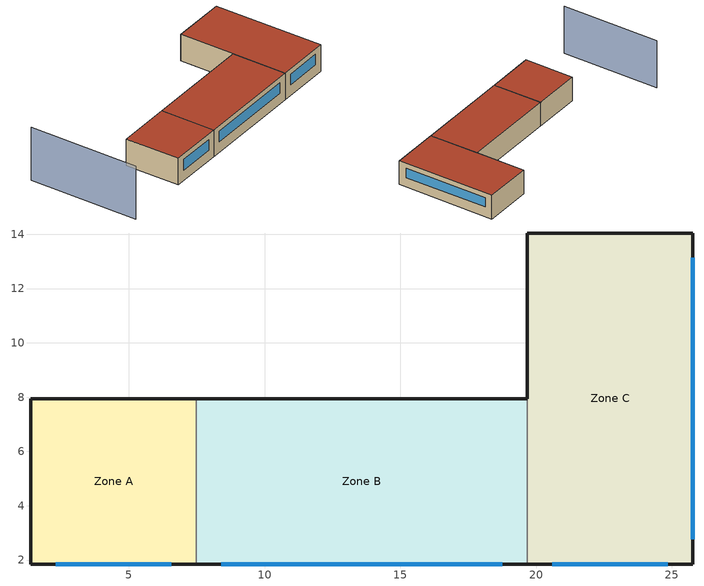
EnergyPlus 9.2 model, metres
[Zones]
Zone A
 floor ground (Heavy Floor): 7.48,7.95 7.48,1.85 1.39,1.85 1.39,7.95 z0
 wall outside (Light Exterior Wall): 7.48,7.95 1.39,7.95 1.39,1.85 7.48,1.85 z0:3.05
 wall to Zone B (Light Partitions): 7.48,1.85 7.48,7.95 z0:3.05
 window (Double Pane Window): 2.3,1.85 6.57,1.85 z1.22:2.44
 roof outside (Light Roof/Ceiling): 1.39,7.95 1.39,1.85 7.48,1.85 7.48,7.95 z3.05
Zone B
 floor ground (Heavy Floor): 19.67,7.95 19.67,1.85 7.48,1.85 7.48,7.95 z0
 wall outside (Light Exterior Wall): 7.48,1.85 19.67,1.85 / 19.67,7.95 7.48,7.95 z0:3.05
 wall to Zone C (Light Partitions): 19.67,1.85 19.67,7.95 z0:3.05
 window (Double Pane Window): 8.4,1.85 18.76,1.85 z1.22:2.44
 roof outside (Light Roof/Ceiling): 7.48,7.95 7.48,1.85 19.67,1.85 19.67,7.95 z3.05
Zone C
 floor ground (Heavy Floor): 25.77,14.05 25.77,1.85 19.67,1.85 19.67,14.05 z0
 wall outside (Light Exterior Wall): 19.67,1.85 25.77,1.85 25.77,14.05 19.67,14.05 19.67,7.95 z0:3.05
 window (Double Pane Window): 20.59,1.85 24.85,1.85 / 25.77,2.77 25.77,13.13 z1.22:2.44
 roof outside (Light Roof/Ceiling): 19.67,14.05 19.67,1.85 25.77,1.85 25.77,14.05 z3.05
shading: -5.93,1.85 -5.93,14.05 z0:6.1
[Building]
Exercise 1: North Axis {deg}=0; Terrain=Suburbs; Loads Convergence Tolerance Value=0.04; Temperature Convergence Tolerance Value {deltaC}=0.4; Solar Distribution=FullInteriorAndExterior; Maximum Number of Warmup Days=25; Minimum Number of Warmup Days=6
[Site:Location]
Chicago IL: Latitude {deg}=41.98; Longitude {deg}=-87.92; Time Zone {hr}=-6; Elevation {m}=201
[Site:GroundTemperature:BuildingSurface]
19.527, 19.502, 19.536, 19.598, 20.002, 21.64, 22.225, 22.375, 21.449, 20.121, 19.802, 19.633
[Construction]
Light Exterior Wall: F08 Metal surface, I02 50mm insulation board, F04 Wall air space resistance, G01a 19mm gypsum board
Light Roof/Ceiling: M11 100mm lightweight concrete, F05 Ceiling air space resistance, F16 Acoustic tile
Light Partitions: G01a 19mm gypsum board, F04 Wall air space resistance, G01a 19mm gypsum board
Heavy Floor: M15 200mm heavyweight concrete
Double Pane Window: CLEAR 3MM, AIR 6MM, CLEAR 3MM
[Material]
Name | Roughness | Thickness {m} | Conductivity {W/m-K} | Density {kg/m3} | Specific Heat {J/kg-K}
F08 Metal surface | Smooth | 0.0008 | 45.28 | 7824 | 500
I02 50mm insulation board | MediumRough | 0.0508 | 0.03 | 43 | 1210
G01a 19mm gypsum board | MediumSmooth | 0.019 | 0.16 | 800 | 1090
M11 100mm lightweight concrete | MediumRough | 0.1016 | 0.53 | 1280 | 840
F16 Acoustic tile | MediumSmooth | 0.0191 | 0.06 | 368 | 590
M15 200mm heavyweight concrete | MediumRough | 0.2032 | 1.95 | 2240 | 900
[Material:AirGap]
Name | Thermal Resistance {m2-K/W}
F04 Wall air space resistance | 0.15
F05 Ceiling air space resistance | 0.18
[WindowMaterial:Glazing]
CLEAR 3MM: Optical Data Type=SpectralAverage; Thickness {m}=0.003; Solar Transmittance at Normal Incidence=0.837; Front Side Solar Reflectance at Normal Incidence=0.075; Back Side Solar Reflectance at Normal Incidence=0.075; Visible Transmittance at Normal Incidence=0.898; Front Side Visible Reflectance at Normal Incidence=0.081; Back Side Visible Reflectance at Normal Incidence=0.081; Infrared Transmittance at Normal Incidence=0; Front Side Infrared Hemispherical Emissivity=0.84; Back Side Infrared Hemispherical Emissivity=0.84; Conductivity {W/m-K}=0.9
[WindowMaterial:Gas]
AIR 6MM: Gas Type=Air; Thickness {m}=0.0063
[Exterior:Lights]
Outdoor Lighting: Schedule=Always On; Design Level {W}=800; Control Option=ScheduleNameOnly
[Zone] Multiplier=1
Zone A; Zone B; Zone C
[ElectricEquipment] Schedule=Equipment Schedule; Design Level Calculation Method=EquipmentLevel; Design Level {W}=400; Fraction Latent=0; Fraction Radiant=0.5; Fraction Lost=0
Name | Zone or ZoneList
Zone A Elec Equipment | Zone A
Zone B Elec Equipment | Zone B
Zone C Elec Equipment | Zone C
[Lights] Schedule=Lighting Schedule; Design Level Calculation Method=LightingLevel; Lighting Level {W}=600; Fraction Radiant=0.7; Fraction Visible=0.2; Fraction Replaceable=1; Return Air Fraction Calculated from Plenum Temperature=No
Name | Zone or ZoneList
Zone A Lights | Zone A
Zone B Lights | Zone B
Zone C Lights | Zone C
[People] Number of People Schedule=Occupancy Schedule; Number of People Calculation Method=People; Fraction Radiant=0.3; Sensible Heat Fraction=autocalculate; Activity Level Schedule=Activity Schedule; Enable ASHRAE 55 Comfort Warnings=No; Mean Radiant Temperature Calculation Type=ZoneAveraged
Name | Zone or ZoneList | Number of People
Zone A People | Zone A | 2
Zone B People | Zone B | 4
Zone C People | Zone C | 4
[ZoneInfiltration:DesignFlowRate] Schedule=Always On; Design Flow Rate Calculation Method=AirChanges/Hour; Air Changes per Hour {1/hr}=0.3; Constant Term Coefficient=1
Name | Zone or ZoneList
Zone A Infiltration | Zone A
Zone B Infiltration | Zone B
Zone C Infiltration | Zone C
[ZoneControl:Thermostat] Control Type Schedule=Zone Control Type Schedule; Control 1=ZONE 1 SETPOINTS
Name | Zone or ZoneList
Zone A Thermostat | Zone A
Zone B Thermostat | Zone B
Zone C Thermostat | Zone C
[ThermostatSetpoint:DualSetpoint]
ZONE 1 SETPOINTS: Heating Setpoint Temperature Schedule=ZONE Heating Setpoints; Cooling Setpoint Temperature Schedule=ZONE Cooling Setpoints
[Zone equipment]
Zone A: Zone A Loads
Zone B: Zone B Loads
Zone C: Zone C Loads
[ZoneHVAC:IdealLoadsAirSystem] Availability Schedule=Always On; Maximum Heating Supply Air Temperature {C}=50; Minimum Cooling Supply Air Temperature {C}=13; Maximum Heating Supply Air Humidity Ratio {kgWater/kgDryAir}=0.015; Minimum Cooling Supply Air Humidity Ratio {kgWater/kgDryAir}=0.01; Heating Limit=NoLimit; Maximum Heating Air Flow Rate {m3/s}=autosize; Cooling Limit=NoLimit; Maximum Cooling Air Flow Rate {m3/s}=autosize; Heating Availability Schedule=Always On; Cooling Availability Schedule=Always On; Dehumidification Control Type=ConstantSupplyHumidityRatio; Cooling Sensible Heat Ratio=0.7; Humidification Control Type=ConstantSupplyHumidityRatio; Demand Controlled Ventilation Type=None; Outdoor Air Economizer Type=NoEconomizer; Heat Recovery Type=None; Latent Heat Recovery Effectiveness=0.65
Zone A Loads; Zone B Loads; Zone C Loads
[Schedule:Constant]
Always On: Hourly Value=1
[Schedule:Compact]
Equipment Schedule: Through: 12/31, For: Weekdays, Until: 08:00, 0.4, Until: 12:00, 0.9, Until: 13:00, 0.8, Until: 17:00, 0.9, Until: 18:00, 0.5, Until: 24:00, 0.4, For: SummerDesignDay, Until: 24:00, 1, For: Saturday, Until: 06:00, 0.3, Until: 08:00, 0.4, Until: 12:00, 0.5, Until: 17:00, 0.35, Until: 24:00, 0.3, For: WinterDesignDay, Until: 24:00, 0, For: Sunday Holidays AllOtherDays, Until: 24:00, 0.3
Occupancy Schedule: Through: 12/31, For: Weekdays, Until: 06:00, 0, Until: 07:00, 0.1, Until: 08:00, 0.2, Until: 12:00, 0.95, Until: 13:00, 0.5, Until: 17:00, 0.95, Until: 18:00, 0.3, Until: 20:00, 0.1, Until: 24:00, 0.05, For: SummerDesignDay, Until: 06:00, 0, Until: 22:00, 1, Until: 24:00, 0.05, For: Saturday, Until: 06:00, 0, Until: 08:00, 0.1, Until: 12:00, 0.3, Until: 17:00, 0.1, Until: 19:00, 0, Until: 24:00, 0, For: WinterDesignDay, Until: 24:00, 0, For: Sunday Holidays AllOtherDays, Until: 06:00, 0, Until: 18:00, 0, Until: 24:00, 0
Lighting Schedule: Through: 12/31, For: Weekdays, Until: 05:00, 0.05, Until: 07:00, 0.1, Until: 08:00, 0.3, Until: 17:00, 0.9, Until: 18:00, 0.5, Until: 20:00, 0.3, Until: 22:00, 0.2, Until: 23:00, 0.1, Until: 24:00, 0.05, For: SummerDesignDay, Until: 24:00, 1, For: Saturday, Until: 06:00, 0.05, Until: 08:00, 0.1, Until: 12:00, 0.3, Until: 17:00, 0.15, Until: 24:00, 0.05, For: WinterDesignDay, Until: 24:00, 0, For: Sunday Holidays AllOtherDays, Until: 24:00, 0.05
Activity Schedule: Through: 12/31, For: AllDays, Until: 24:00, 120
ZONE CONTROL TYPE SCHEDULE: Through: 12/31, For: AllDays, Until: 24:00, 4
ZONE HEATING SETPOINTS: Through: 12/31, For: Weekdays WinterDesignDay, Until: 7:00, 15.6, Until: 17:00, 19.4, Until: 24:00, 15.6, For: AllOtherDays, Until: 24:00, 15.6
ZONE COOLING SETPOINTS: Through: 12/31, For: Weekdays SummerDesignDay, Until: 7:00, 100, Until: 17:00, 26.1, Until: 24:00, 100, For: AllOtherDays, Until: 24:00, 100
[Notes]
EnergyPlus for Practitioners
Exercise 1 - Basics
